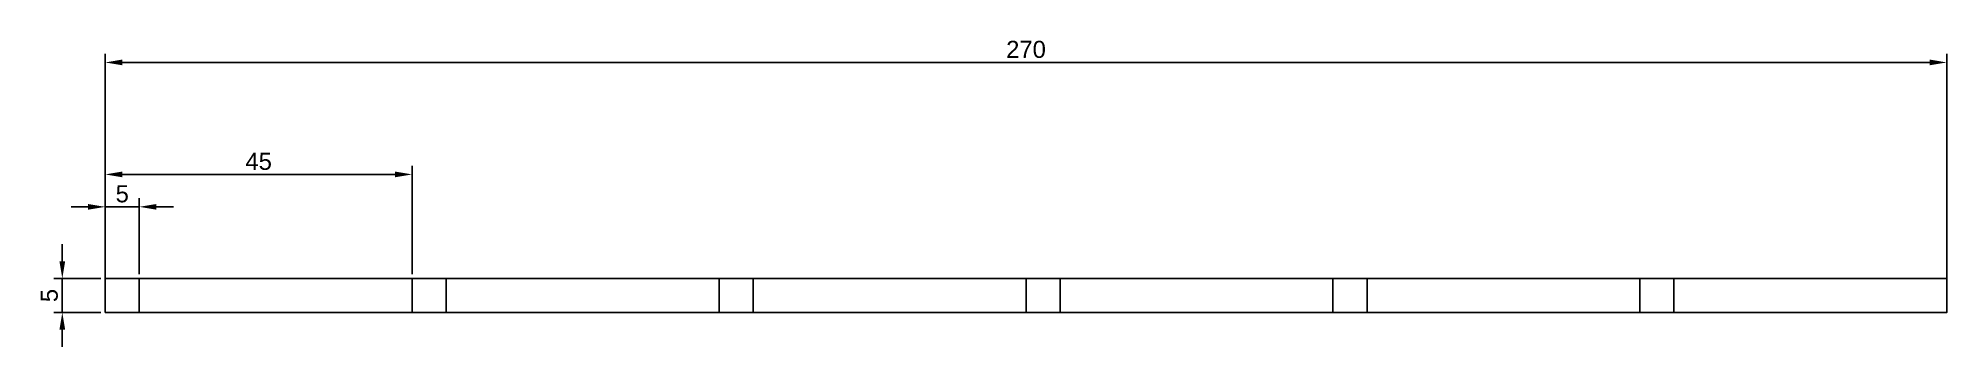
# Model space of a CAD drawing. Header units: millimetres. Extents: x -10 to 270, y -5 to 40.
import ezdxf

# ---------------------------------------------------------------- set-up
doc = ezdxf.new("R2010")
doc.units = ezdxf.units.MM
doc.styles.get("Standard").update_dxf_attribs({"font": 'arial.ttf'})
doc.dimstyles.new('ISO-25', dxfattribs={"dimtxt": 2.5, "dimasz": 2.5, "dimexe": 1.25, "dimexo": 0.625, "dimtad": 1, "dimtxsty": 'Standard', "dimcen": 2.5, "dimadec": 0, "dimazin": 0, "dimtfac": 1, "dimtmove": 0, "dimatfit": 3, "dimfxl": 1, "dimarcsym": 0})

# ---------------------------------------------------------------- blocks, each defined once
blk = doc.blocks.new('*D12')
at = {"color": 0, "lineweight": -2}
for p, q in [((-6.29, 7.5), (-6.29, 10)), ((-0.62, 5), (-7.54, 5)), ((-6.29, 0), (-6.29, 5)), ((-0.62, 0), (-7.54, 0)), ((-6.29, -2.5), (-6.29, -5))]:
    blk.add_line(p, q, dxfattribs=at)
at = {"color": 0}
for points in [[(-6.71, 7.5), (-5.87, 7.5), (-6.29, 5)], [(-5.87, -2.5), (-6.71, -2.5), (-6.29, 0)]]:
    blk.add_solid(points, dxfattribs=at)
at = {"layer": 'Defpoints', "color": 0}
for p in [(-6.29, 5), (0, 5), (0, 0)]:
    blk.add_point(p, dxfattribs=at)
at = {"color": 0, "insert": (-8.19, 2.5), "char_height": 2.5, "attachment_point": 5, "rotation": 90}
blk.add_mtext('5', dxfattribs=at)
blk = doc.blocks.new('*D13')
at = {"color": 0, "lineweight": -2}
for p, q in [((-2.5, 15.48), (-5, 15.48)), ((0, 5.62), (0, 16.73)), ((0, 15.48), (5, 15.48)), ((5, 5.62), (5, 16.73)), ((7.5, 15.48), (10, 15.48))]:
    blk.add_line(p, q, dxfattribs=at)
at = {"color": 0}
for points in [[(-2.5, 15.06), (-2.5, 15.89), (0, 15.48)], [(7.5, 15.89), (7.5, 15.06), (5, 15.48)]]:
    blk.add_solid(points, dxfattribs=at)
at = {"layer": 'Defpoints', "color": 0}
for p in [(5, 15.48), (0, 5), (5, 5)]:
    blk.add_point(p, dxfattribs=at)
at = {"color": 0, "insert": (2.5, 17.37), "char_height": 2.5, "attachment_point": 5}
blk.add_mtext('5', dxfattribs=at)
blk = doc.blocks.new('*D14')
at = {"color": 0, "lineweight": -2}
for p, q in [((0, 5.63), (0, 21.47)), ((2.5, 20.22), (42.5, 20.22)), ((45, 5.63), (45, 21.47))]:
    blk.add_line(p, q, dxfattribs=at)
at = {"color": 0}
for points in [[(2.5, 20.64), (2.5, 19.81), (0, 20.22)], [(42.5, 19.81), (42.5, 20.64), (45, 20.22)]]:
    blk.add_solid(points, dxfattribs=at)
at = {"layer": 'Defpoints', "color": 0}
for p in [(45, 20.22), (0, 5), (45, 5)]:
    blk.add_point(p, dxfattribs=at)
at = {"color": 0, "insert": (22.5, 22.12), "char_height": 2.5, "attachment_point": 5}
blk.add_mtext('45', dxfattribs=at)
blk = doc.blocks.new('*D15')
at = {"color": 0, "lineweight": -2}
for p, q in [((0, 3.13), (0, 37.86)), ((2.5, 36.61), (267.5, 36.61)), ((270, 3.13), (270, 37.86))]:
    blk.add_line(p, q, dxfattribs=at)
at = {"color": 0}
for points in [[(2.5, 37.03), (2.5, 36.2), (0, 36.61)], [(267.5, 36.2), (267.5, 37.03), (270, 36.61)]]:
    blk.add_solid(points, dxfattribs=at)
at = {"layer": 'Defpoints', "color": 0}
for p in [(270, 36.61), (0, 2.5), (270, 2.5)]:
    blk.add_point(p, dxfattribs=at)
at = {"color": 0, "insert": (135, 38.51), "char_height": 2.5, "attachment_point": 5}
blk.add_mtext('270', dxfattribs=at)

msp = doc.modelspace()

# ---------------------------------------------------------------- linework, layer by layer
for points in [[(0, 0), (0, 5), (45, 5), (45, 0)], [(0, 0), (0, 5), (5, 5), (5, 0)], [(45, 0), (45, 5), (90, 5), (90, 0)], [(45, 0), (45, 5), (50, 5), (50, 0)], [(90, 0), (90, 5), (135, 5), (135, 0)], [(90, 0), (90, 5), (95, 5), (95, 0)], [(135, 0), (135, 5), (180, 5), (180, 0)], [(135, 0), (135, 5), (140, 5), (140, 0)], [(180, 0), (180, 5), (225, 5), (225, 0)], [(180, 0), (180, 5), (185, 5), (185, 0)], [(225, 0), (225, 5), (270, 5), (270, 0)], [(225, 0), (225, 5), (230, 5), (230, 0)]]:
    msp.add_lwpolyline(points, close=True)

# ---------------------------------------------------------------- dimensions: what is measured, and where the dimension line sits
dim = msp.add_aligned_dim(p1=(0, 2.5), p2=(270, 2.5), distance=34.113, dimstyle='ISO-25')
dim.commit()
dim.dimension.update_dxf_attribs({"geometry": '*D15', "text_midpoint": (135, 38.514)})
for base, p2, picture, middle in [((45, 20.222), (45, 5), '*D14', (22.5, 22.118)), ((5, 15.478), (5, 5), '*D13', (2.5, 17.374))]:
    dim = msp.add_linear_dim(base=base, p1=(0, 5), p2=p2, dimstyle='ISO-25')
    dim.commit()
    dim.dimension.update_dxf_attribs({"geometry": picture, "text_midpoint": middle})
dim = msp.add_linear_dim(base=(-6.29, 5), p1=(0, 0), p2=(0, 5), angle=90, dimstyle='ISO-25')
dim.commit()
dim.dimension.update_dxf_attribs({"geometry": '*D12', "text_midpoint": (-8.186, 2.5)})

doc.saveas('drawing.dxf')
